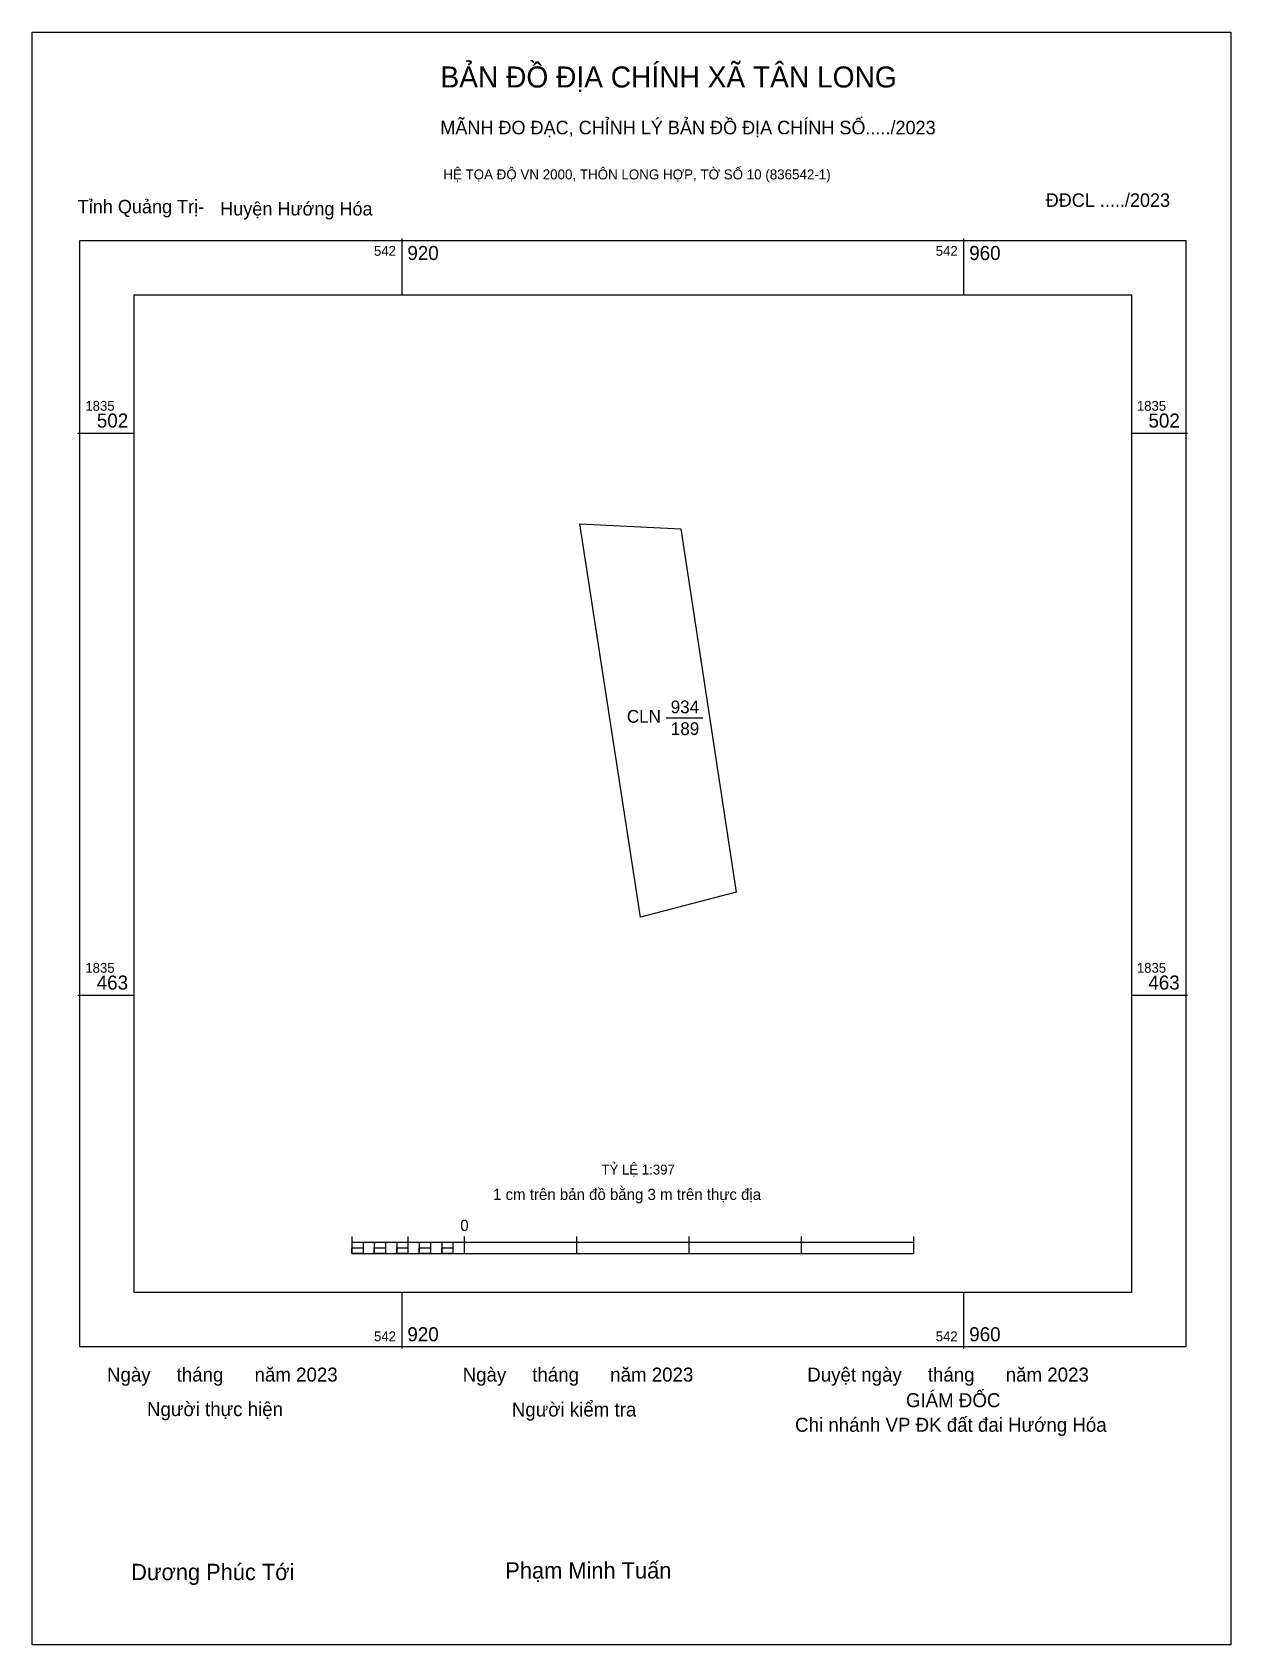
# Model space of a CAD drawing. Extents: x 542895 to 542980, y 1835417 to 1835531.
import ezdxf

# ---------------------------------------------------------------- set-up
doc = ezdxf.new("R2010")
doc.units = 0
for name, color, linetype in [('Level 10', 7, 'Continuous'), ('Level 13', 7, 'Continuous'), ('Level 15', 7, 'Continuous'), ('Level 6', 7, 'Continuous'), ('Level 62', 7, 'Continuous'), ('Level 63', 7, 'Continuous'), ('Level 9', 7, 'Continuous')]:
    doc.layers.add(name, color=color, linetype=linetype)

msp = doc.modelspace()

# ---------------------------------------------------------------- linework, layer by layer
at = {"layer": 'Level 10'}
msp.add_lwpolyline([(542937.81, 1835468.52), (542933.52, 1835496.34), (542940.67, 1835495.98), (542944.58, 1835470.28)], close=True, dxfattribs=at)
at = {"layer": 'Level 15'}
msp.add_lwpolyline([(542894.78, 1835531.1), (542979.57, 1835531.1), (542979.57, 1835417.07), (542894.78, 1835417.07)], close=True, dxfattribs=at)
at = {"layer": 'Level 62'}
msp.add_lwpolyline([(542901.99, 1835512.53), (542972.54, 1835512.53), (542972.54, 1835441.99), (542901.99, 1835441.99)], close=True, dxfattribs=at)
at = {"layer": 'Level 63'}
for p, q in [((542920.93, 1835516.51), (542920.93, 1835512.53)), ((542960.67, 1835516.51), (542960.67, 1835512.53)), ((542898.01, 1835502.74), (542901.99, 1835502.74)), ((542972.54, 1835502.74), (542976.51, 1835502.74)), ((542898.01, 1835463), (542901.99, 1835463)), ((542972.54, 1835463), (542976.51, 1835463)), ((542917.39, 1835445.93), (542917.39, 1835444.74)), ((542917.39, 1835445.54), (542957.13, 1835445.54)), ((542918.19, 1835445.54), (542918.19, 1835444.74)), ((542918.98, 1835445.54), (542918.98, 1835444.74)), ((542919.78, 1835445.54), (542919.78, 1835444.74)), ((542920.57, 1835445.54), (542920.57, 1835444.74)), ((542921.36, 1835445.93), (542921.36, 1835444.74)), ((542921.36, 1835445.54), (542921.36, 1835444.74)), ((542922.16, 1835445.54), (542922.16, 1835444.74)), ((542922.95, 1835445.54), (542922.95, 1835444.74)), ((542923.75, 1835445.54), (542923.75, 1835444.74)), ((542924.54, 1835445.54), (542924.54, 1835444.74)), ((542925.34, 1835445.93), (542925.34, 1835444.74)), ((542925.34, 1835445.54), (542925.34, 1835444.74)), ((542933.29, 1835445.93), (542933.29, 1835444.74)), ((542941.24, 1835445.93), (542941.24, 1835444.74)), ((542949.18, 1835445.93), (542949.18, 1835444.74)), ((542957.13, 1835445.93), (542957.13, 1835444.74)), ((542917.39, 1835444.74), (542957.13, 1835444.74)), ((542920.93, 1835441.99), (542920.93, 1835438.01)), ((542960.67, 1835441.99), (542960.67, 1835438.01))]:
    msp.add_line(p, q, dxfattribs=at)
for points in [[(542898.14, 1835516.38), (542976.39, 1835516.38), (542976.39, 1835438.14), (542898.14, 1835438.14)], [(542917.39, 1835445.14), (542918.19, 1835445.14), (542918.19, 1835444.74), (542917.39, 1835444.74)], [(542917.39, 1835445.14), (542918.19, 1835445.14), (542918.19, 1835444.74), (542917.39, 1835444.74)], [(542918.98, 1835445.14), (542919.78, 1835445.14), (542919.78, 1835444.74), (542918.98, 1835444.74)], [(542920.57, 1835445.14), (542921.36, 1835445.14), (542921.36, 1835444.74), (542920.57, 1835444.74)], [(542922.16, 1835445.14), (542922.95, 1835445.14), (542922.95, 1835444.74), (542922.16, 1835444.74)], [(542923.75, 1835445.14), (542924.54, 1835445.14), (542924.54, 1835444.74), (542923.75, 1835444.74)]]:
    msp.add_lwpolyline(points, close=True, dxfattribs=at)
at = {"layer": 'Level 9'}
msp.add_line((542939.63, 1835482.62), (542942.22, 1835482.62), dxfattribs=at)

# ---------------------------------------------------------------- texts
at = {"layer": 'Level 13'}
for s, p in [('CLN', (542936.85, 1835482.27)), ('934', (542939.95, 1835482.94)), ('189', (542939.96, 1835481.4))]:
    msp.add_text(s, height=0.9, dxfattribs=at).set_placement(p)
at = {"layer": 'Level 6'}
msp.add_text('TỶ LỆ 1:397', height=0.6986, dxfattribs=at).set_placement((542935.05, 1835450.32))
at = {"layer": 'Level 63'}
for s, height, p in [('BẢN ĐỒ ĐỊA CHÍNH XÃ TÂN LONG', 1.4878, (542923.66, 1835527.19)), ('MÃNH ĐO ĐẠC, CHỈNH LÝ BẢN ĐỒ ĐỊA CHÍNH SỐ...../2023', 0.9547, (542923.65, 1835523.88)), ('HỆ TỌA ĐỘ VN 2000, THÔN LONG HỢP, TỜ SỐ 10 (836542-1)', 0.7067, (542923.86, 1835520.69)), ('542', 0.695, (542918.96, 1835515.29)), ('920', 0.994, (542921.32, 1835514.99)), ('542', 0.695, (542958.7, 1835515.29)), ('960', 0.994, (542961.07, 1835514.99)), ('1835', 0.695, (542898.54, 1835504.33)), ('1835', 0.695, (542972.93, 1835504.33)), ('502', 0.994, (542899.35, 1835503.14)), ('502', 0.994, (542973.75, 1835503.14)), ('1835', 0.695, (542898.54, 1835464.59)), ('1835', 0.695, (542972.93, 1835464.59)), ('463', 0.994, (542899.34, 1835463.4)), ('463', 0.994, (542973.74, 1835463.4)), ('1 cm trên bản đồ bằng 3 m trên thực địa', 0.7948, (542927.38, 1835448.52)), ('0', 0.795, (542925.06, 1835446.33)), ('920', 0.994, (542921.32, 1835438.53)), ('960', 0.994, (542961.07, 1835438.53)), ('542', 0.695, (542918.96, 1835438.53)), ('542', 0.695, (542958.7, 1835438.53)), ('Ngày     tháng      năm 2023', 0.9889, (542900.07, 1835435.68)), ('Ngày     tháng      năm 2023', 0.9889, (542925.23, 1835435.68)), ('Duyệt ngày     tháng      năm 2023', 0.9889, (542949.61, 1835435.68)), ('GIÁM ĐỐC', 0.989, (542956.59, 1835433.87)), ('Người thực hiện', 0.9889, (542902.9, 1835433.24)), ('Người kiểm tra', 0.9889, (542928.71, 1835433.21)), ('Chi nhánh VP ĐK đất đai Hướng Hóa', 0.9889, (542948.75, 1835432.13)), ('Dương Phúc Tới', 1.1535, (542901.78, 1835421.64)), ('Phạm Minh Tuấn', 1.1535, (542928.25, 1835421.75))]:
    msp.add_text(s, height=height, dxfattribs=at).set_placement(p)
at = {"layer": 'Level 9'}
for s, p in [('Tỉnh Quảng Trị-', (542898, 1835518.29)), ('ĐĐCL ...../2023', (542966.48, 1835518.75)), ('Huyện Hướng Hóa', (542908.08, 1835518.14))]:
    msp.add_text(s, height=0.9547, dxfattribs=at).set_placement(p)

doc.saveas('drawing.dxf')
